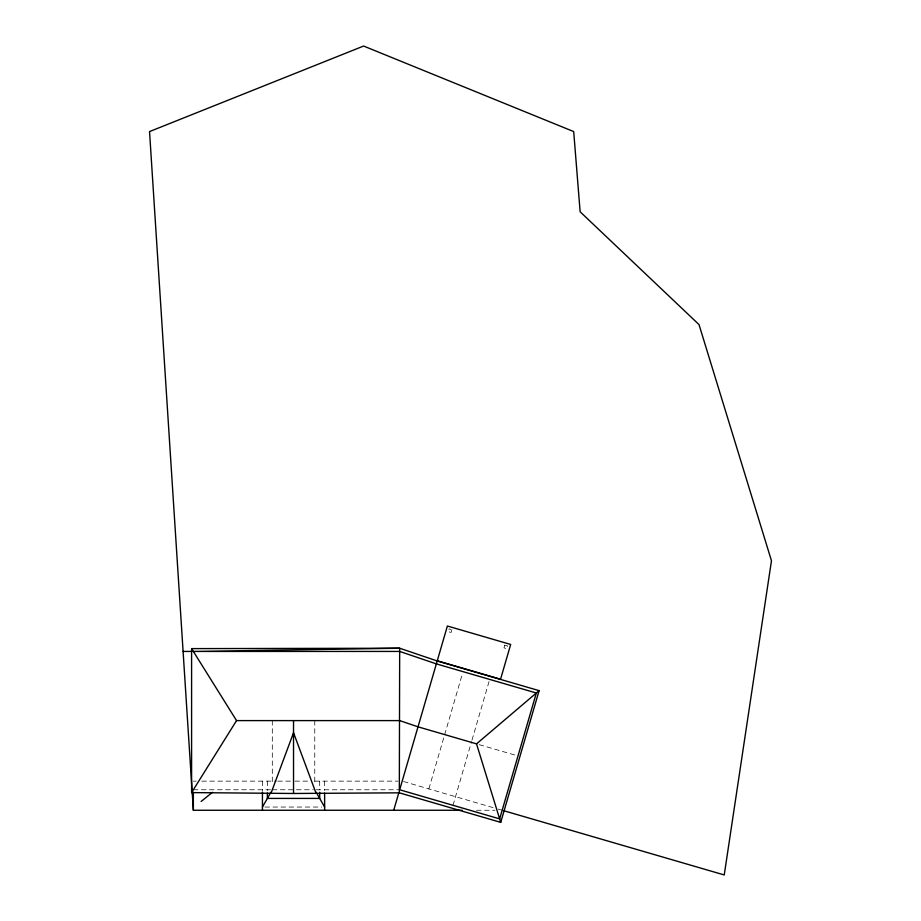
<?xml version="1.0" encoding="UTF-8"?>
<svg xmlns="http://www.w3.org/2000/svg" width="921" height="921" viewBox="0 0 921 921"><rect width="100%" height="100%" fill="white"/><g stroke="black" fill="none" stroke-linecap="round" stroke-linejoin="round"><path stroke-width="0.69" stroke-dasharray="4.61 3.45" d="M451.877 629.757L451.083 632.451L448.239 631.622L449.034 628.928L450.922 629.48M428.864 788.906L462.618 673.021M453.005 805.311L471.598 741.486M471.989 740.104L489.673 679.41M193.352 781.135L196.208 781.135M201.814 781.135L276.323 781.135M277.751 781.135L293.488 781.135M294.916 781.135L309.214 781.135M314.763 781.135L397.907 781.135M193.352 789.769L270.878 789.769M272.305 789.769L313.347 789.769M316.179 789.769L399.679 789.769M264.903 807.049L321.774 807.049M476.491 810.261L495.038 810.261M479.208 744.652L515.323 755.174M403.536 781.526L496.684 808.661M498.054 809.064L502.175 810.261M324.629 781.135L324.629 790.437M319.691 781.135L319.691 789.769M314.763 720.602L314.763 783.598M272.305 720.602L272.305 783.598M267.366 781.135L267.366 790.437M262.439 781.135L262.439 790.678M504.766 645.172L503.983 647.854L506.826 648.683L507.609 645.989L504.766 645.172"/><path stroke-width="1.38" d="M399.323 792.831L399.679 648.234L191.591 648.614L191.591 792.601L293.534 793.476L399.323 792.831L500.725 822.372L539.107 690.646L437.21 660.967L399.679 648.234L193.352 651.435L399.679 651.435L436.358 663.88L536.333 693.006L499.654 818.896L399.679 789.769L447.387 626.015L510.683 644.458L500.552 679.238L437.256 660.794M393.716 810.261L398.735 793.05M271.165 792.831L293.534 732.713L315.903 792.831M262.439 807.049L270.901 792.244M191.591 792.601L236.547 720.602L399.679 720.602L418.019 726.83L476.525 743.869L539.107 690.646M201.135 801.454L212.452 792.313M183.095 651.435L192.063 651.435M192.247 793.085L193.352 810.261L462.215 810.261M503.557 810.664L724.24 874.95L771.464 560.762L699.016 324.595L580.138 211.784L573.691 131.576L363.611 46.05L149.536 131.576L192.052 790.23M191.591 648.614L236.547 720.602M316.168 792.244L324.629 807.049M476.525 743.869L500.725 822.372M324.629 793.096L324.629 810.261M319.691 792.244L319.691 798.415L267.366 798.415L267.366 793.096M293.534 720.602L293.534 793.476M262.439 792.048L262.439 810.261M193.352 792.233L193.352 810.261"/></g></svg>
